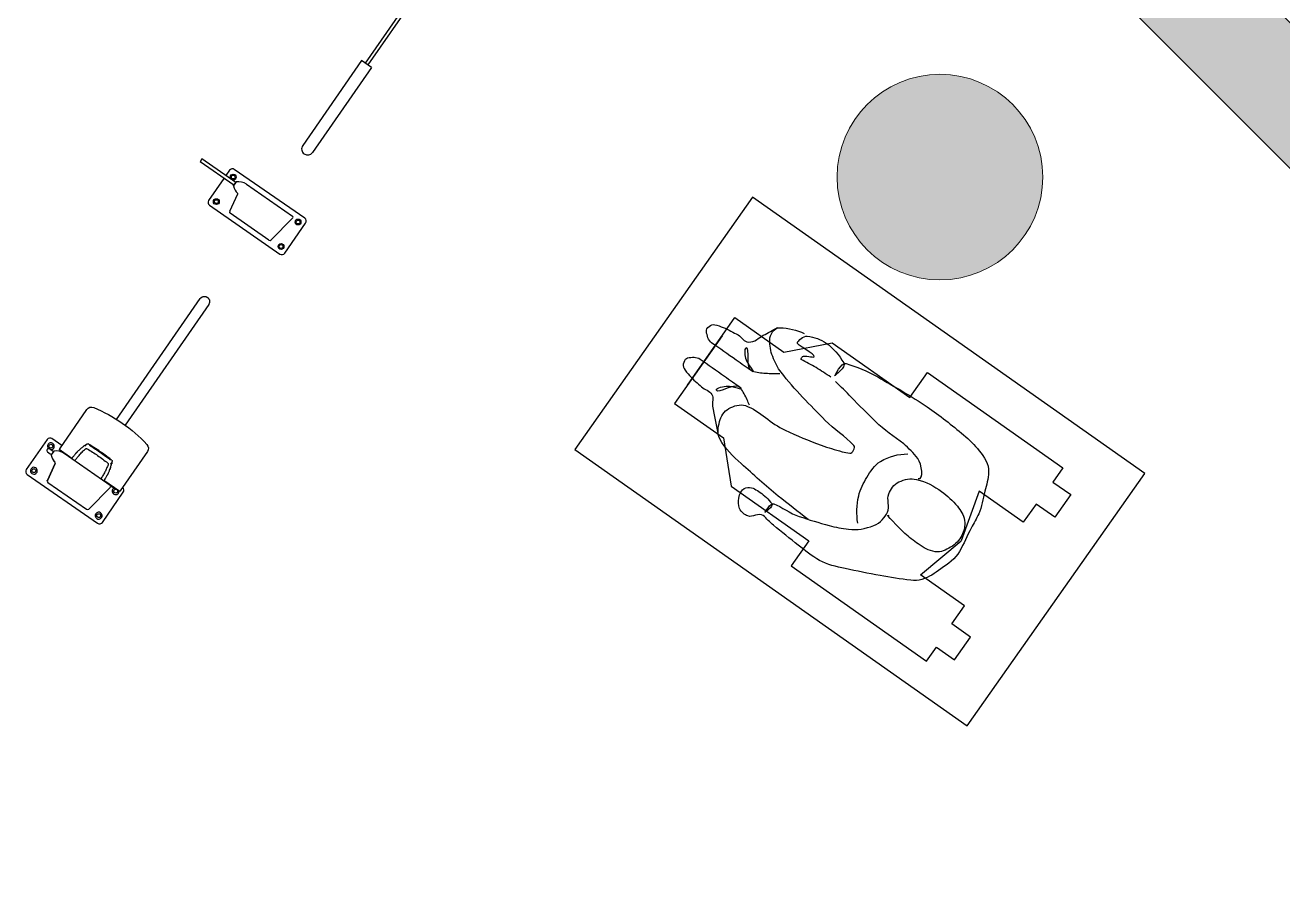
# Model space of a CAD drawing. Header units: millimetres. Extents: x 72919 to 485785, y -53256 to 338519.
# Drawn here: x 179903 to 183571, y 212173 to 214701 of the extents above; entities that cross this region are included whole.
import ezdxf

# ---------------------------------------------------------------- set-up
doc = ezdxf.new("R2010")
doc.units = ezdxf.units.MM
doc.layers.add('wall', color=5, linetype='Continuous', lineweight=40)

msp = doc.modelspace()

# ---------------------------------------------------------------- hatches: boundary and pattern name
at = {"ltscale": 500, "true_color": 0x000000}
h = msp.add_hatch(color=18, dxfattribs=at)
h.dxf.hatch_style = 1
edge = h.paths.add_edge_path()
edge.add_line((188675.0347, 209201.17144), (189720.17222, 208156.03392))
edge.add_line((189720.17222, 208156.03392), (189932.30426, 208368.16596))
edge.add_line((189932.30426, 208368.16596), (177667.38936, 220633.08085))
edge.add_line((177667.38936, 220633.08085), (176754.44728, 219525.9396))
edge.add_arc((176754.08587, 219225.93981), 300, 89.93097687, 389.10003889)
edge.add_line((177016.21744, 219371.84061), (177688.7605, 220187.44564))
edge.add_line((177688.7605, 220187.44564), (188300.08391, 209576.12223))
edge.add_arc((188388.29715, 209289.38468), 300, 107.10022733, 342.89977267)
h = msp.add_hatch(color=18, dxfattribs=at)
h.dxf.hatch_style = 1
edge = h.paths.add_edge_path()
edge.add_arc((182571.19151, 214257.66225), 300, 0, 360)

# ---------------------------------------------------------------- linework, layer by layer
at = {"color": 18, "ltscale": 500, "true_color": 0x000000}
for p, q in [((181068.71981, 214841.50563), (180894.50942, 214590.38198)), ((181076.93628, 214835.80567), (180902.7259, 214584.68202)), ((180884.23883, 214597.50693), (180712.30865, 214349.67018)), ((180912.99649, 214577.55707), (180884.23883, 214597.50693)), ((180912.99649, 214577.55707), (180741.06631, 214329.72032)), ((180418.51462, 214310.61627), (180412.81466, 214302.3998)), ((180511.41234, 214234.00027), (180412.81466, 214302.3998)), ((180517.1123, 214242.21674), (180418.51462, 214310.61627)), ((180498.92807, 214277.40816), (180488.35465, 214262.1666)), ((180718.25636, 214137.42565), (180512.84451, 214279.92468)), ((180482.65468, 214253.95013), (180437.93849, 214189.49189)), ((180510.40295, 214232.50979), (180510.72835, 214233.01429)), ((180510.72835, 214233.01429), (180517.7963, 214243.20272)), ((180517.1123, 214242.21674), (180511.41234, 214234.00027)), ((180548.32979, 214236.68658), (180682.41718, 214143.667)), ((180499.43661, 214158.18415), (180522.90802, 214209.09769)), ((180440.455, 214175.57546), (180645.86685, 214033.07643)), ((180613.89993, 214073.74962), (180501.12734, 214151.98261)), ((180682.97794, 214137.56435), (180620.30084, 214074.33779)), ((180659.78328, 214035.59294), (180720.77287, 214123.50921)), ((180169.11196, 213551.02929), (180413.32517, 213903.12913)), ((180434.1995, 213906.90579), (180434.20772, 213906.90009)), ((180434.20772, 213906.90009), (180434.21593, 213906.8944)), ((180437.99168, 213886.0199), (180193.9624, 213534.21662)), ((180003.57454, 213465.50308), (180082.75168, 213579.6534)), ((179966.98519, 213492.27385), (179906.00161, 213404.35334)), ((180009.92563, 213474.6595), (179980.90145, 213494.79131)), ((179967.87523, 213456.36267), (179976.09209, 213450.66328)), ((179981.79148, 213458.88014), (179973.57462, 213464.57953)), ((179976.09209, 213450.66328), (179979.2145, 213448.49751)), ((179985.85428, 213458.07013), (179978.55906, 213447.55256)), ((179984.91389, 213456.71436), (179981.79148, 213458.88014)), ((180003.57454, 213465.50308), (180001.77523, 213462.909)), ((180039.03232, 213437.06668), (180001.77523, 213462.909)), ((180012.6838, 213455.34258), (180012.11387, 213454.5209)), ((180016.3882, 213451.55613), (180016.38823, 213451.55611)), ((180150.48162, 213358.54603), (180016.38823, 213451.55611)), ((180021.72236, 213449.07324), (180021.15242, 213448.25157)), ((180077.45271, 213475.43437), (180077.06249, 213475.22758)), ((180077.2294, 213475.31601), (180078.24867, 213476.07004)), ((180077.64967, 213472.7242), (180077.58353, 213472.4496)), ((180086.46691, 213479.54716), (180086.45649, 213479.54038)), ((180090.55829, 213475.49983), (180090.49776, 213475.41256)), ((180090.6153, 213475.58202), (180090.55829, 213475.49983)), ((180098.20184, 213470.22523), (180092.21437, 213474.37827)), ((180100.16233, 213468.98711), (180092.27137, 213474.46045)), ((180092.52708, 213473.98132), (180094.4146, 213472.77431)), ((180259.41429, 213457.11638), (180180.23715, 213342.96606)), ((179967.49862, 213373.05402), (179990.3756, 213422.68709)), ((179967.50038, 213373.05033), (179990.32099, 213422.5611)), ((179990.32104, 213422.56107), (179967.50043, 213373.0503)), ((180025.83079, 213446.22354), (180025.26086, 213445.40187)), ((180148.96774, 213435.13462), (180141.07679, 213440.60796)), ((180148.91074, 213435.05244), (180142.92327, 213439.20547)), ((180146.63761, 213436.5513), (180148.4294, 213435.20626)), ((180150.48087, 213433.80696), (180150.54141, 213433.89424)), ((180150.59841, 213433.97642), (180150.54141, 213433.89424)), ((180154.0992, 213424.67306), (180154.19899, 213424.53762)), ((180154.35636, 213424.01411), (180154.19899, 213424.53762)), ((180155.0145, 213421.15837), (180155.06741, 213421.56445)), ((180155.388, 213422.56452), (180155.03234, 213421.29536)), ((180155.7656, 213431.48015), (180155.76323, 213431.46946)), ((179908.51909, 213390.43709), (180113.94073, 213247.95218)), ((179969.19156, 213366.84893), (179969.19161, 213366.8489)), ((179969.19161, 213366.8489), (180081.96957, 213288.62366)), ((180088.37042, 213289.21224), (180151.04286, 213352.44281)), ((180151.04707, 213352.44047), (180088.37574, 213289.21102)), ((180178.43784, 213340.37198), (180132.5955, 213372.16922)), ((180145.79703, 213363.01236), (180145.22709, 213362.19068)), ((180149.90546, 213360.16266), (180149.33553, 213359.34098)), ((180150.48162, 213358.54603), (180150.48198, 213358.54577)), ((180150.48589, 213358.54306), (180166.95933, 213347.11673)), ((180167.52926, 213347.9384), (180166.95933, 213347.11673)), ((180178.43784, 213340.37198), (180180.23715, 213342.96606)), ((180127.85699, 213250.46964), (180188.84056, 213338.39014))]:
    msp.add_line(p, q, dxfattribs=at)
for points in [[(415650.43379, 180914.99944, 0.4142135624), (336810.43379, 259754.99944), (221610.43379, 259754.99944, 0.4142135624), (142770.43379, 180914.99944), (142770.43379, 104414.99944, 0.4142135624), (221610.43379, 25574.99944), (336810.43379, 25574.99944, 0.4142135624), (415650.43379, 104414.99944)], [(414950.43379, 180914.99944, 0.4142135624), (336810.43379, 259054.99944), (221610.43379, 259054.99944, 0.4142135624), (143470.43379, 180914.99944), (143470.43379, 104414.99944, 0.4142135624), (221610.43379, 26274.99944), (336810.43379, 26274.99944, 0.4142135624), (414950.43379, 104414.99944)]]:
    msp.add_lwpolyline(points, format="xyb", close=True, dxfattribs=at)
at = {"extrusion": (0, 0, -1)}
msp.add_lwpolyline([(-182651.02969, 212656.97211), (-183168.98796, 213392.99002), (-182024.07434, 214198.70068), (-181506.11607, 213462.68276)], close=True, dxfattribs=at)
msp.add_lwpolyline([(-182651.02969, 212656.97211), (-183168.98796, 213392.99002), (-182024.07434, 214198.70068), (-181506.11607, 213462.68276)], close=True, dxfattribs=at)
for points in [[(-181834.77193, 213650.81944), (-181973.29697, 213847.66279), (-182116.2476, 213747.0638), (-182256.55947, 213773.90333), (-182483.08879, 213614.48732), (-182534.48175, 213687.51644), (-182929.39514, 213409.6031), (-182900.27438, 213368.22266), (-182952.69507, 213331.33253), (-182906.33326, 213265.27889), (-182851.45919, 213303.89555), (-182814.2813, 213251.06596), (-182685.80565, 213341.47844), (-182632.76661, 213196.60657)], [(-181834.77193, 213650.81944), (-181973.29697, 213847.66279), (-182116.2476, 213747.0638), (-182256.55947, 213773.90333), (-182483.08879, 213614.48732), (-182534.48175, 213687.51644), (-182929.39514, 213409.6031), (-182900.27438, 213368.22266), (-182952.69507, 213331.33253), (-182906.33326, 213265.27889), (-182851.45919, 213303.89555), (-182814.2813, 213251.06596), (-182685.80565, 213341.47844), (-182632.76661, 213196.60657)], [(-181935.83133, 213794.42431), (-181797.30629, 213597.58096), (-181940.25692, 213496.98197), (-181962.35922, 213355.84633), (-182188.88854, 213196.43032), (-182137.49558, 213123.40119), (-182532.40897, 212845.48785), (-182561.52973, 212886.8683), (-182613.95042, 212849.97816), (-182660.47578, 212915.9167), (-182605.60171, 212954.53336), (-182642.7796, 213007.36294), (-182514.30394, 213097.77542), (-182632.76661, 213196.60657)], [(-181935.83133, 213794.42431), (-181797.30629, 213597.58096), (-181940.25692, 213496.98197), (-181962.35922, 213355.84633), (-182188.88854, 213196.43032), (-182137.49558, 213123.40119), (-182532.40897, 212845.48785), (-182561.52973, 212886.8683), (-182613.95042, 212849.97816), (-182660.47578, 212915.9167), (-182605.60171, 212954.53336), (-182642.7796, 213007.36294), (-182514.30394, 213097.77542), (-182632.76661, 213196.60657)]]:
    msp.add_lwpolyline(points, dxfattribs=at)
at = {"color": 18, "ltscale": 500, "true_color": 0x000000, "flags": 128}
for points in [[(180149.33534, 213436.51236), (180149.33236, 213436.50855), (180149.32227, 213436.49561), (180149.30545, 213436.47405), (180149.28253, 213436.44468), (180149.25441, 213436.40862), (180149.22224, 213436.36739), (180149.18724, 213436.32253), (180149.15082, 213436.27584)], [(179967.08565, 213371.62229), (179967.20593, 213372.23002), (179967.50038, 213373.05033)]]:
    msp.add_lwpolyline(points, dxfattribs=at)
at = {"color": 18, "ltscale": 500, "true_color": 0x000000}
for centre, radius in [((180509.66106, 214257.79177), 8.5), ((180509.66106, 214257.79177), 5.5), ((180460.36542, 214186.10447), 8.5), ((180460.36542, 214186.10447), 5.5), ((180698.63996, 214126.69266), 8.5), ((180698.63996, 214126.69266), 5.5), ((180649.0503, 214055.20934), 8.5), ((180649.0503, 214055.20934), 5.5), ((179977.71951, 213472.65817), 5.5), ((179928.13476, 213401.17144), 5.5), ((180166.70741, 213341.57205), 5.5), ((180117.12266, 213270.08532), 5.5)]:
    msp.add_circle(centre, radius, dxfattribs=at)
for centre, radius, start, end in [((180726.68748, 214339.69525), 17.5, 145.25004498, 235.25004498), ((180726.68748, 214339.69525), 17.5, 235.25004498, 325.25004498), ((180507.14455, 214271.7082), 10, 55.25004498, 145.25004498), ((180511.322, 214232.11563), 1, 156.78700401, 191.89891842), ((180550.95177, 214240.46616), 41.5, 191.89891842, 227.13383238), ((180518.61795, 214242.63272), 1, 98.60117156, 145.25004498), ((180524.67495, 214202.58821), 41.5, 55.25004498, 98.60117156), ((180446.15496, 214183.79193), 10, 145.25004498, 235.25004498), ((180522.15787, 214209.44352), 0.82603, 335.25004498, 47.13383238), ((180503.97732, 214156.09085), 5, 155.25004498, 235.25004498), ((180680.1372, 214140.38041), 4, 315.25004498, 55.25004498), ((180712.55639, 214129.20917), 10, 325.25004498, 55.25004498), ((180616.74991, 214077.85786), 5, 235.25004498, 315.25004498), ((180651.56681, 214041.2929), 10, 235.25004498, 325.25004498), ((179975.20204, 213486.57443), 10, 55.25398249, 145.2539825), ((179970.72492, 213460.4711), 5, 145.2539825, 235.25398249), ((179970.72492, 213460.4711), 5, 55.25398249, 145.2539825), ((179977.71951, 213472.65817), 10, 145.2539825, 225.94925184), ((179977.71951, 213472.65817), 10, 55.25398249, 145.2539825), ((179977.71951, 213472.65817), 10, 261.09008292, 55.25398249), ((179986.67598, 213457.50021), 1, 98.60510907, 145.2539825), ((179992.73573, 213417.45612), 41.5, 55.25398249, 98.60510907), ((179776.02482, 212957.99255), 607, 58.77875784, 59.23787003), ((180066.30495, 213437.90434), 44.73976, 54.61174652, 57.17341076), ((180066.19504, 213437.74006), 45.03734, 54.62021103, 57.16494628), ((180090.50419, 213476.82549), 0.3, 325.2539825, 58.77875784), ((179979.38075, 213446.98262), 1, 145.2539825, 191.90285594), ((180019.01735, 213455.30069), 41.5, 191.85200954, 225.51488175), ((180019.00995, 213455.33587), 41.5, 191.90285594, 225.09611648), ((179979.38073, 213446.9826), 1, 145.2539825, 157.13321883), ((179987.59648, 213423.81691), 3, 335.25398781, 45.09608216), ((179987.59653, 213423.81687), 3, 335.2539825, 45.09611648), ((180123.82544, 213398.00687), 44.73976, 53.33455425, 55.89621847), ((180123.71008, 213397.84638), 45.03734, 53.34301873, 55.88775399), ((180151.802, 213434.30799), 0.3, 51.72920715, 145.2539825), ((179776.02482, 212957.99255), 607, 51.27011043, 51.72920715), ((179914.2185, 213398.65397), 10, 145.2539825, 235.25398249), ((179928.13476, 213401.17144), 10, 145.2539825, 235.25398249), ((179928.13476, 213401.17144), 10, 235.25398249, 145.2539825), ((179972.0413, 213370.95733), 5, 155.2539825, 235.25398249), ((180148.20162, 213355.25894), 4.00041, 315.25398252, 55.25398249), ((180166.70741, 213341.57205), 10, 117.22256585, 325.2539825), ((180166.70741, 213341.57205), 10, 325.2539825, 0.00111453), ((180180.62368, 213344.08952), 10, 325.2539825, 53.40472577), ((180084.81926, 213292.73209), 5, 235.25398249, 315.25398252), ((180117.12266, 213270.08532), 10, 325.2539825, 235.25398249), ((180117.12266, 213270.08532), 10, 235.25398249, 325.2539825), ((180119.64013, 213256.16906), 10, 235.25398249, 325.2539825)]:
    msp.add_arc(centre, radius, start, end, dxfattribs=at)
at = {"color": 18, "ltscale": 500, "true_color": 0x000000, "extrusion": (0, 0, -1)}
for centre, major_axis, ratio, start_param, end_param in [((180096.30951, 213570.2494), (13.55783, -9.404), 0.9997509952, 3.1415926536, 4.5008454807), ((179929.51916, 213170.12038), (369.75895, -256.47284), 0.9999908698, 4.5008947251, 4.9238832356), ((180245.85646, 213466.52038), (13.55783, -9.404), 0.9997509952, 4.9239324801, 6.2831853072)]:
    msp.add_ellipse(centre, major_axis=major_axis, ratio=ratio, start_param=start_param, end_param=end_param, dxfattribs=at)
at = {"color": 18, "ltscale": 500, "true_color": 0x000000}
for points, knots in [([(180413.32517, 213903.12913), (180413.85405, 213903.81618), (180414.85187, 213905.11241), (180416.61427, 213906.61312), (180418.3036, 213907.70279), (180419.97354, 213908.50184), (180421.59071, 213909.05391), (180423.2356, 213909.41391), (180425.16058, 213909.62245), (180427.00079, 213909.56347), (180428.71105, 213909.28329), (180430.22422, 213908.88789), (180431.58481, 213908.30664), (180432.92241, 213907.58798), (180433.76977, 213907.08797), (180434.49762, 213906.62304), (180435.30658, 213906.02254), (180436.31099, 213905.12941), (180437.44388, 213903.88255), (180438.49957, 213902.38693), (180439.24771, 213900.99094), (180439.76029, 213899.74769), (180440.14334, 213898.56472), (180440.46526, 213897.18025), (180440.67918, 213895.46609), (180440.67751, 213893.41619), (180440.32162, 213891.07415), (180439.50656, 213888.49636), (180438.51518, 213886.87569), (180437.99168, 213886.0199)], [0, 0, 0, 0, 0.0545733343, 0.1029608602, 0.1451556907, 0.1811567998, 0.2195046091, 0.2527159203, 0.287226799, 0.3413995265, 0.3686089749, 0.395612971, 0.4491005304, 0.4726022947, 0.4911886744, 0.510915754, 0.5299965665, 0.5569905347, 0.5957692162, 0.6364865593, 0.6733869397, 0.6982512558, 0.7220786294, 0.7516123727, 0.7878668658, 0.8308373727, 0.8805213434, 0.9369100977, 1, 1, 1, 1]), ([(180077.06249, 213475.22758), (180074.58438, 213473.39049), (180069.67247, 213469.74916), (180062.56003, 213463.64657), (180055.76194, 213457.16005), (180049.3294, 213450.24391), (180043.51097, 213443.30599), (180040.04093, 213438.48671), (180038.43867, 213436.26145)], [0, 0, 0, 0, 0.1766354332, 0.3501111177, 0.5209256641, 0.6895995903, 0.8566751446, 1, 1, 1, 1]), ([(180047.45551, 213430.00717), (180049.35542, 213432.70298), (180053.26857, 213438.25539), (180058.95564, 213445.11647), (180064.13488, 213450.91291), (180068.64049, 213455.60002), (180073.24129, 213460.11495), (180076.36336, 213462.95899), (180077.92621, 213464.38266)], [0, 0, 0, 0, 0.2081465583, 0.4287099082, 0.5706160928, 0.7129071297, 0.8562867895, 1, 1, 1, 1]), ([(180049.62666, 213450.44228), (180050.49897, 213451.41877), (180052.36927, 213453.51244), (180054.38694, 213455.65655), (180055.549, 213456.80531), (180055.645, 213456.90022)], [0, 0, 0, 0, 0.4450153293, 0.9541502338, 1, 1, 1, 1]), ([(180077.43816, 213475.46267), (180077.82132, 213475.74393), (180078.62626, 213476.33477), (180079.28175, 213476.78977), (180079.62521, 213477.02818)], [0, 0, 0, 0, 0.4760176759, 1, 1, 1, 1]), ([(180077.64967, 213472.7242), (180077.80015, 213473.04815), (180078.2018, 213473.91284), (180078.98785, 213474.91377), (180079.50103, 213475.31476), (180079.74825, 213475.50793)], [0, 0, 0, 0, 0.2369220834, 0.632384694, 1, 1, 1, 1]), ([(180077.92621, 213464.38266), (180078.41107, 213464.72853), (180079.38198, 213465.42113), (180081.19525, 213465.72846), (180082.71316, 213465.48131), (180083.49927, 213465.07422), (180083.75341, 213464.94261)], [0, 0, 0, 0, 0.2959813549, 0.5926958196, 0.8683212417, 1, 1, 1, 1]), ([(180079.14546, 213476.69024), (180079.3337, 213476.82275), (180080.41121, 213477.58128), (180081.73029, 213478.45277), (180082.92735, 213479.24628), (180083.41693, 213479.5624), (180083.32386, 213479.50182), (180083.31937, 213479.4989)], [0, 0, 0, 0, 0.0653142701, 0.3738605453, 0.6799754052, 0.9845536751, 1, 1, 1, 1]), ([(180079.74825, 213475.50793), (180079.79676, 213475.53478), (180080.02952, 213475.66359), (180080.29958, 213475.65469), (180080.51335, 213475.64765)], [0, 0, 0, 0, 0.208423272, 1, 1, 1, 1]), ([(180080.67509, 213475.60162), (180080.64845, 213475.60961), (180080.59512, 213475.62562), (180080.54062, 213475.6403), (180080.51335, 213475.64765)], [0, 0, 0, 0, 0.499636817, 1, 1, 1, 1]), ([(180083.33458, 213479.50881), (180083.50646, 213479.60967), (180083.85063, 213479.81162), (180084.23331, 213479.89521), (180084.42488, 213479.93705)], [0, 0, 0, 0, 0.4994368979, 1, 1, 1, 1]), ([(180083.75341, 213464.94261), (180088.91282, 213461.85583), (180099.241, 213455.67665), (180109.20213, 213448.91024), (180114.18721, 213445.52396)], [0, 0, 0, 0, 0.4995461353, 1, 1, 1, 1]), ([(180084.10518, 213479.8669), (180084.32126, 213479.9176), (180084.75495, 213480.01937), (180085.4246, 213479.98226), (180086.00809, 213479.84165), (180086.32854, 213479.66132), (180086.45944, 213479.58766)], [0, 0, 0, 0, 0.2711931317, 0.5442961611, 0.8138506954, 1, 1, 1, 1]), ([(180089.97193, 213475.74645), (180089.97149, 213475.74757), (180089.96611, 213475.76126), (180089.95014, 213475.78143), (180089.99362, 213475.72861), (180090.08293, 213475.64415), (180090.18324, 213475.56589), (180090.19285, 213475.55839)], [0, 0, 0, 0, 0.0080835235, 0.0986643089, 0.4612190727, 0.9483856754, 1, 1, 1, 1]), ([(180090.19495, 213475.56144), (180090.32081, 213475.46039), (180090.618, 213475.22177), (180091.47007, 213474.6424), (180092.17811, 213474.19958), (180092.52708, 213473.98132)], [0, 0, 0, 0, 0.2714078928, 0.6408982113, 1, 1, 1, 1]), ([(180090.64699, 213476.505), (180097.62729, 213472.15206), (180111.59078, 213463.44439), (180131.88148, 213449.37031), (180144.92925, 213439.34239), (180151.4518, 213434.32947)], [0, 0, 0, 0, 0.333287064, 0.6667121067, 1, 1, 1, 1]), ([(180093.43302, 213475.28743), (180093.22189, 213475.41723), (180092.80727, 213475.67215), (180092.22769, 213476.03145), (180091.72729, 213476.34401), (180091.18038, 213476.68854), (180090.94717, 213476.84018), (180090.79525, 213476.93895)], [0, 0, 0, 0, 0.1835752646, 0.3605014288, 0.5307626736, 0.6943350862, 1, 1, 1, 1]), ([(180149.33534, 213436.51236), (180143.32019, 213441.09741), (180131.28988, 213450.2675), (180112.63841, 213463.20457), (180099.83482, 213471.25981), (180093.43302, 213475.28743)], [0, 0, 0, 0, 0.3333333595, 0.6666666405, 1, 1, 1, 1]), ([(180098.09837, 213470.41872), (180102.63028, 213467.55905), (180113.55835, 213460.66333), (180128.58741, 213450.23885), (180138.87461, 213442.41919), (180143.14075, 213439.17635)], [0, 0, 0, 0, 0.2931381385, 0.7068618615, 1, 1, 1, 1]), ([(180038.42591, 213436.2703), (180039.248, 213437.43449), (180040.74285, 213439.55142), (180042.33442, 213441.59677), (180043.05072, 213442.51729)], [0, 0, 0, 0, 0.5499452146, 1, 1, 1, 1]), ([(180114.18721, 213445.52396), (180119.09644, 213442.04758), (180128.92388, 213435.08845), (180138.32995, 213427.57979), (180143.03728, 213423.82204)], [0, 0, 0, 0, 0.4995437034, 1, 1, 1, 1]), ([(180144.55402, 213418.16722), (180143.17635, 213414.78423), (180140.41053, 213407.99255), (180135.38122, 213397.66461), (180130.55961, 213389.05779), (180126.3346, 213382.35851), (180124.10476, 213379.12853), (180123.03716, 213377.5821)], [0, 0, 0, 0, 0.2473806703, 0.4966408194, 0.7524296241, 0.881469608, 1, 1, 1, 1]), ([(180132.04928, 213371.3311), (180133.57218, 213373.61141), (180136.87034, 213378.5499), (180141.33015, 213386.43019), (180145.55441, 213394.87804), (180149.24821, 213403.51776), (180152.47228, 213412.31741), (180154.16201, 213418.19371), (180155.0145, 213421.15838)], [0, 0, 0, 0, 0.1433248554, 0.3104004097, 0.4790743359, 0.6498888823, 0.8233645668, 1, 1, 1, 1]), ([(180143.03728, 213423.82204), (180143.41581, 213423.45056), (180144.1721, 213422.70837), (180144.78394, 213421.23944), (180144.97662, 213419.67025), (180144.69609, 213418.6725), (180144.55402, 213418.16722)], [0, 0, 0, 0, 0.2423269969, 0.4841633772, 0.7387706697, 1, 1, 1, 1]), ([(180148.4294, 213435.20626), (180148.75596, 213434.95597), (180149.41853, 213434.44816), (180150.25123, 213433.85878), (180150.57341, 213433.66702), (180150.70631, 213433.58792)], [0, 0, 0, 0, 0.3634571116, 0.7374331741, 1, 1, 1, 1]), ([(180151.80631, 213434.62036), (180151.66058, 213434.72804), (180151.43687, 213434.89333), (180150.92255, 213435.2849), (180150.45448, 213435.64408), (180149.9149, 213436.06105), (180149.53089, 213436.36009), (180149.33534, 213436.51236)], [0, 0, 0, 0, 0.3056819801, 0.4692501763, 0.639507819, 0.816428553, 1, 1, 1, 1]), ([(180150.70418, 213433.58504), (180150.77063, 213433.54627), (180150.92457, 213433.45644), (180151.00804, 213433.42357), (180151.00224, 213433.43046), (180150.9831, 213433.43073), (180150.97919, 213433.43078)], [0, 0, 0, 0, 0.3642525262, 0.8438134294, 0.9680948436, 1, 1, 1, 1]), ([(180150.86804, 213433.48786), (180151.08954, 213433.80719), (180151.50613, 213434.4078), (180151.5023, 213434.40228), (180151.50051, 213434.3997)], [0, 0, 0, 0, 0.5316847629, 1, 1, 1, 1]), ([(180151.17865, 213433.37694), (180151.16189, 213433.3887), (180151.12837, 213433.41224), (180151.0704, 213433.43247), (180151.02768, 213433.44206), (180151.00506, 213433.44088), (180151.00276, 213433.44076)], [0, 0, 0, 0, 0.3212305304, 0.6425035536, 0.9636665198, 1, 1, 1, 1]), ([(180152.23003, 213420.67316), (180152.23008, 213420.6732), (180152.23043, 213420.67347), (180152.23175, 213420.67436), (180152.23616, 213420.67751), (180152.27338, 213420.70345), (180152.34969, 213420.75625), (180152.42344, 213420.80467), (180152.46405, 213420.83133)], [0, 0, 0, 0, 0.0007065015, 0.0049706677, 0.0163410816, 0.0582896452, 0.4815707852, 1, 1, 1, 1]), ([(180152.46405, 213420.83133), (180152.65313, 213421.0117), (180153.13572, 213421.47207), (180153.70937, 213422.33642), (180154.24017, 213423.24398), (180154.31765, 213423.75744), (180154.35637, 213424.01411)], [0, 0, 0, 0, 0.1544972809, 0.3943113424, 0.6972337192, 1, 1, 1, 1]), ([(180155.47026, 213422.88097), (180155.41103, 213422.65531), (180155.30207, 213422.2402), (180155.16247, 213421.77368), (180155.09875, 213421.56078)], [0, 0, 0, 0, 0.5436348826, 1, 1, 1, 1]), ([(180155.37646, 213422.55113), (180155.53335, 213423.14924), (180155.97162, 213424.82), (180156.40593, 213426.67851), (180156.7226, 213428.05625), (180156.8485, 213428.62947), (180156.82349, 213428.51689), (180156.82185, 213428.50952)], [0, 0, 0, 0, 0.1546334554, 0.4319477906, 0.7070752534, 0.9808199547, 1, 1, 1, 1]), ([(180155.80928, 213431.48953), (180155.89501, 213431.41885), (180156.11518, 213431.23733), (180156.39259, 213430.87905), (180156.63636, 213430.45082), (180156.85583, 213429.84911), (180156.93332, 213429.11069), (180156.86195, 213428.72466), (180156.82357, 213428.51704)], [0, 0, 0, 0, 0.0731753555, 0.1879189077, 0.3054166514, 0.4273675827, 0.6920074501, 1, 1, 1, 1]), ([(180136.14366, 213377.61355), (180135.69088, 213376.87136), (180134.38862, 213374.73671), (180132.97933, 213372.67107), (180132.06004, 213371.32364)], [0, 0, 0, 0, 0.3476886771, 1, 1, 1, 1]), ([(180145.01575, 213394.00333), (180144.78353, 213393.49313), (180143.86057, 213391.4653), (180142.67637, 213389.11222), (180141.68506, 213387.29301), (180141.49106, 213386.93698)], [0, 0, 0, 0, 0.2128421285, 0.8459506434, 1, 1, 1, 1]), ([(180152.15045, 213411.74566), (180152.06041, 213411.46328), (180151.30522, 213409.0948), (180150.36809, 213406.50609), (180149.43265, 213404.23965), (180149.3315, 213403.9946)], [0, 0, 0, 0, 0.1077231505, 0.9035238726, 1, 1, 1, 1])]:
    msp.add_open_spline(points, degree=3, knots=knots, dxfattribs=at)
for points, knots in [([(182104.52147, 213683.6598), (182090.36674, 213683.05179), (182076.80768, 213683.93479), (182062.57105, 213684.69043), (182049.34068, 213685.39266), (182036.24086, 213687.83302), (182024.01613, 213690.54606), (182001.62781, 213695.5147), (182019.14299, 213762.99062), (182005.55926, 213759.53898), (181998.95264, 213757.86023), (182002.42613, 213734.57847), (182005.57071, 213724.80341), (182009.09297, 213713.8543), (182034.62228, 213683.08217), (182024.01613, 213690.54606), (182008.20542, 213701.67257), (181992.39471, 213712.79908), (181976.584, 213723.92558), (181952.78615, 213740.6729), (181928.9883, 213757.42021), (181905.19046, 213774.16753), (181895.24977, 213781.16311), (181891.81384, 213795.62859), (181889.82239, 213807.23749), (181888.09033, 213817.3343), (181903.93968, 213829.84351), (181914.49024, 213827.17332), (181931.37783, 213822.89932), (181946.5563, 213816.0747), (181961.62279, 213808.31138), (181968.5911, 213804.72081), (181975.49072, 213801.03081), (181982.34639, 213797.27362), (181993.29712, 213791.27218), (181998.8724, 213776.13612), (182013.35903, 213776.18271), (182031.45454, 213776.2409), (182042.03978, 213788.57476), (182055.7551, 213796.11517), (182069.68755, 213803.77495), (182083.70017, 213811.09627), (182097.29102, 213819.34311)], [0, 0, 0, 0, 0.0649891054, 0.0649891054, 0.0649891054, 0.1253846607, 0.1253846607, 0.1253846607, 0.2359928414, 0.2359928414, 0.2359928414, 0.289788555, 0.289788555, 0.289788555, 0.3500455487, 0.3500455487, 0.3500455487, 0.4398713716, 0.4398713716, 0.4398713716, 0.5750747222, 0.5750747222, 0.5750747222, 0.6315510404, 0.6315510404, 0.6315510404, 0.6806711412, 0.6806711412, 0.6806711412, 0.7592944805, 0.7592944805, 0.7592944805, 0.7956581086, 0.7956581086, 0.7956581086, 0.8537425825, 0.8537425825, 0.8537425825, 0.9262969835, 0.9262969835, 0.9262969835, 1, 1, 1, 1]), ([(182104.52147, 213683.6598), (182090.36674, 213683.05179), (182076.80768, 213683.93479), (182062.57105, 213684.69043), (182049.34068, 213685.39266), (182036.24086, 213687.83302), (182024.01613, 213690.54606), (182001.62781, 213695.5147), (182019.14299, 213762.99062), (182005.55926, 213759.53898), (181998.95264, 213757.86023), (182002.42613, 213734.57847), (182005.57071, 213724.80341), (182009.09297, 213713.8543), (182034.62228, 213683.08217), (182024.01613, 213690.54606), (182008.20542, 213701.67257), (181992.39471, 213712.79908), (181976.584, 213723.92558), (181952.78615, 213740.6729), (181928.9883, 213757.42021), (181905.19046, 213774.16753), (181895.24977, 213781.16311), (181891.81384, 213795.62859), (181889.82239, 213807.23749), (181888.09033, 213817.3343), (181903.93968, 213829.84351), (181914.49024, 213827.17332), (181931.37783, 213822.89932), (181946.5563, 213816.0747), (181961.62279, 213808.31138), (181968.5911, 213804.72081), (181975.49072, 213801.03081), (181982.34639, 213797.27362), (181993.29712, 213791.27218), (181998.8724, 213776.13612), (182013.35903, 213776.18271), (182031.45454, 213776.2409), (182042.03978, 213788.57476), (182055.7551, 213796.11517), (182069.68755, 213803.77495), (182083.70017, 213811.09627), (182097.29102, 213819.34311)], [0, 0, 0, 0, 0.0649891054, 0.0649891054, 0.0649891054, 0.1253846607, 0.1253846607, 0.1253846607, 0.2359928414, 0.2359928414, 0.2359928414, 0.289788555, 0.289788555, 0.289788555, 0.3500455487, 0.3500455487, 0.3500455487, 0.4398713716, 0.4398713716, 0.4398713716, 0.5750747222, 0.5750747222, 0.5750747222, 0.6315510404, 0.6315510404, 0.6315510404, 0.6806711412, 0.6806711412, 0.6806711412, 0.7592944805, 0.7592944805, 0.7592944805, 0.7956581086, 0.7956581086, 0.7956581086, 0.8537425825, 0.8537425825, 0.8537425825, 0.9262969835, 0.9262969835, 0.9262969835, 1, 1, 1, 1]), ([(182186.39089, 213259.08342), (182157.0793, 213281.4209), (182128.29325, 213304.42211), (182099.44423, 213327.36284), (182061.99549, 213357.14207), (182027.14363, 213389.94881), (181991.49257, 213421.91847), (181967.6507, 213443.29839), (181944.81391, 213464.30206), (181928.76518, 213494.553), (181920.42178, 213510.27983), (181924.54443, 213528.11378), (181928.41479, 213544.44526), (181932.0219, 213559.66596), (181940.88002, 213574.81436), (181955.17596, 213582.47274), (181970.32823, 213590.58987), (181987.72798, 213596.50699), (182003.7205, 213590.98609), (182047.76714, 213575.7804), (182077.8873, 213537.84029), (182119.1934, 213519.62875), (182154.06411, 213504.25452), (182188.75639, 213488.29687), (182224.91978, 213475.42883), (182245.04932, 213468.26612), (182265.36557, 213462.55056), (182285.83994, 213456.52422), (182293.15066, 213454.37241), (182300.79725, 213453.15459), (182308.23564, 213452.38023), (182316.56838, 213451.51277), (182325.91049, 213468.67454), (182320.09729, 213474.96964), (182294.80282, 213502.36095), (182262.48464, 213521.71711), (182236.54614, 213548.07405), (182214.44042, 213570.53638), (182192.1856, 213592.85926), (182170.50503, 213615.82603), (182148.54114, 213639.09292), (182127.87443, 213663.25093), (182107.80187, 213688.32123), (182096.92865, 213701.9017), (182090.14555, 213717.48031), (182083.26552, 213734.07948), (182076.71608, 213749.88109), (182074.89338, 213766.70553), (182074.72795, 213782.76336), (182074.57393, 213797.71388), (182087.5261, 213818.49038), (182103.84254, 213818.40099), (182129.96171, 213818.25789), (182152.82325, 213811.09054), (182175.58202, 213801.66487)], [0, 0, 0, 0, 0.0800734152, 0.0800734152, 0.0800734152, 0.1840162605, 0.1840162605, 0.1840162605, 0.2535286744, 0.2535286744, 0.2535286744, 0.2896667165, 0.2896667165, 0.2896667165, 0.3233468435, 0.3233468435, 0.3233468435, 0.3590444414, 0.3590444414, 0.3590444414, 0.4573628069, 0.4573628069, 0.4573628069, 0.5403634091, 0.5403634091, 0.5403634091, 0.58656383, 0.58656383, 0.58656383, 0.6030604754, 0.6030604754, 0.6030604754, 0.6215405869, 0.6215405869, 0.6215405869, 0.7019515218, 0.7019515218, 0.7019515218, 0.7704806146, 0.7704806146, 0.7704806146, 0.8399052003, 0.8399052003, 0.8399052003, 0.877512195, 0.877512195, 0.877512195, 0.9133122249, 0.9133122249, 0.9133122249, 0.9466435811, 0.9466435811, 0.9466435811, 1, 1, 1, 1]), ([(182186.39089, 213259.08342), (182157.0793, 213281.4209), (182128.29325, 213304.42211), (182099.44423, 213327.36284), (182061.99549, 213357.14207), (182027.14363, 213389.94881), (181991.49257, 213421.91847), (181967.6507, 213443.29839), (181944.81391, 213464.30206), (181928.76518, 213494.553), (181920.42178, 213510.27983), (181924.54443, 213528.11378), (181928.41479, 213544.44526), (181932.0219, 213559.66596), (181940.88002, 213574.81436), (181955.17596, 213582.47274), (181970.32823, 213590.58987), (181987.72798, 213596.50699), (182003.7205, 213590.98609), (182047.76714, 213575.7804), (182077.8873, 213537.84029), (182119.1934, 213519.62875), (182154.06411, 213504.25452), (182188.75639, 213488.29687), (182224.91978, 213475.42883), (182245.04932, 213468.26612), (182265.36557, 213462.55056), (182285.83994, 213456.52422), (182293.15066, 213454.37241), (182300.79725, 213453.15459), (182308.23564, 213452.38023), (182316.56838, 213451.51277), (182325.91049, 213468.67454), (182320.09729, 213474.96964), (182294.80282, 213502.36095), (182262.48464, 213521.71711), (182236.54614, 213548.07405), (182214.44042, 213570.53638), (182192.1856, 213592.85926), (182170.50503, 213615.82603), (182148.54114, 213639.09292), (182127.87443, 213663.25093), (182107.80187, 213688.32123), (182096.92865, 213701.9017), (182090.14555, 213717.48031), (182083.26552, 213734.07948), (182076.71608, 213749.88109), (182074.89338, 213766.70553), (182074.72795, 213782.76336), (182074.57393, 213797.71388), (182087.5261, 213818.49038), (182103.84254, 213818.40099), (182129.96171, 213818.25789), (182152.82325, 213811.09054), (182175.58202, 213801.66487)], [0, 0, 0, 0, 0.0800734152, 0.0800734152, 0.0800734152, 0.1840162605, 0.1840162605, 0.1840162605, 0.2535286744, 0.2535286744, 0.2535286744, 0.2896667165, 0.2896667165, 0.2896667165, 0.3233468435, 0.3233468435, 0.3233468435, 0.3590444414, 0.3590444414, 0.3590444414, 0.4573628069, 0.4573628069, 0.4573628069, 0.5403634091, 0.5403634091, 0.5403634091, 0.58656383, 0.58656383, 0.58656383, 0.6030604754, 0.6030604754, 0.6030604754, 0.6215405869, 0.6215405869, 0.6215405869, 0.7019515218, 0.7019515218, 0.7019515218, 0.7704806146, 0.7704806146, 0.7704806146, 0.8399052003, 0.8399052003, 0.8399052003, 0.877512195, 0.877512195, 0.877512195, 0.9133122249, 0.9133122249, 0.9133122249, 0.9466435811, 0.9466435811, 0.9466435811, 1, 1, 1, 1]), ([(182252.99253, 213674.30972), (182238.69477, 213683.72218), (182224.14958, 213692.74978), (182209.71595, 213701.95241), (182195.87177, 213710.77923), (182179.81948, 213716.32896), (182166.76643, 213726.06338), (182164.42681, 213727.80818), (182169.04033, 213732.61992), (182170.54667, 213734.04146), (182176.26835, 213739.44104), (182200.86564, 213730.2644), (182204.07672, 213733.55619), (182210.2653, 213739.90032), (182148.72055, 213768.92402), (182155.23329, 213775.8771), (182158.66439, 213779.54018), (182171.98103, 213795.37277), (182184.20518, 213793.76227), (182205.16762, 213791.00053), (182223.18766, 213783.92879), (182239.01903, 213773.65227), (182260.02736, 213760.01526), (182277.05265, 213737.48276), (182290.74872, 213715.97169), (182298.96859, 213703.06157), (182263.22116, 213678.66607), (182263.98755, 213677.94421), (182264.79831, 213677.18056), (182283.10952, 213718.97178), (182297.14273, 213714.28447), (182325.83974, 213704.69921), (182360.61505, 213691.62193), (182389.64193, 213674.7463), (182438.40875, 213646.39427), (182487.85016, 213619.07399), (182534.25569, 213587.28367), (182571.00157, 213562.11074), (182605.81306, 213534.07531), (182640.25698, 213505.59489), (182656.9769, 213491.7698), (182671.74696, 213476.16293), (182685.78065, 213459.25165), (182700.42222, 213441.60784), (182714.30895, 213420.91085), (182713.20929, 213397.27352), (182712.28182, 213377.33724), (182706.84312, 213359.75243), (182702.22235, 213341.17524), (182696.72719, 213319.08267), (182693.85912, 213296.24746), (182684.42017, 213275.5663), (182677.89828, 213261.27654), (182669.61112, 213247.94386), (182662.42644, 213234.06153), (182650.74502, 213211.49054), (182640.44928, 213187.96657), (182628.38015, 213165.69963), (182616.54016, 213143.85542), (182594.20263, 213129.90647), (182573.51951, 213114.67562), (182556.11059, 213101.85585), (182539.51485, 213090.40305), (182518.31699, 213084.19067), (182507.54837, 213081.03475), (182497.04146, 213080.40901), (182486.37706, 213081.72272), (182456.09566, 213085.45296), (182426.30651, 213089.80627), (182396.44285, 213095.36666), (182362.42477, 213101.70058), (182328.82097, 213108.51151), (182294.89289, 213115.96219), (182269.09713, 213121.62699), (182242.76199, 213126.85613), (182219.77934, 213139.71939), (182197.6073, 213152.12895), (182177.89367, 213168.31231), (182157.97219, 213183.94876), (182133.54635, 213203.1207), (182109.43368, 213222.71094), (182085.31272, 213242.2961), (182074.67131, 213250.93646), (182065.82119, 213261.92745), (182055.36641, 213270.46253), (182043.95828, 213279.7759), (182022.86747, 213264.09479), (182010.52636, 213269.12461), (182001.64024, 213272.7463), (181991.23334, 213280.09165), (181986.88914, 213291.1392), (181982.90236, 213301.27783), (181982.7721, 213311.09593), (181984.05465, 213320.64692), (181985.85153, 213334.02809), (181994.17072, 213352.33329), (182010.57945, 213352.60447), (182025.90442, 213352.85774), (182035.79868, 213344.79645), (182046.49904, 213337.96505), (182059.47968, 213329.67787), (182071.05109, 213317.41292), (182080.38286, 213305.31575), (182087.01343, 213296.72026), (182059.18874, 213279.45553), (182059.93417, 213278.86465), (182060.77156, 213278.20088), (182076.48785, 213309.12231), (182086.89502, 213305.01273), (182109.68238, 213296.01447), (182134.1714, 213276.02604), (182160.19702, 213267.7345), (182189.2495, 213258.47862), (182218.36174, 213249.15921), (182248.11676, 213241.32372), (182266.70431, 213236.429), (182285.06915, 213232.74958), (182304.3786, 213230.22168), (182329.55204, 213226.92609), (182353.14489, 213231.86558), (182378.3176, 213241.28488), (182397.25143, 213248.36967), (182411.12278, 213265.30374), (182418.48477, 213280.63877), (182425.40285, 213295.04914), (182415.58031, 213318.44345), (182421.72974, 213333.38117), (182427.06938, 213346.35179), (182436.45024, 213361.54204), (182451.38347, 213368.39483), (182468.37638, 213376.19278), (182484.88154, 213379.59203), (182503.08715, 213375.66323), (182531.31912, 213369.57071), (182554.45561, 213356.22124), (182575.96817, 213340.39317), (182592.73429, 213328.05734), (182608.37071, 213314.00622), (182622.07345, 213297.30903), (182632.09942, 213285.0921), (182639.92072, 213273.56608), (182642.81163, 213256.05787), (182645.62136, 213239.04127), (182641.46863, 213224.82902), (182634.84474, 213211.89648), (182627.89681, 213198.33127), (182616.49983, 213186.42876), (182602.11366, 213178.07021), (182587.88937, 213169.80571), (182574.30908, 213162.76711), (182557.44906, 213164.99222), (182537.61844, 213167.60938), (182522.46924, 213177.14926), (182507.63903, 213187.69488), (182494.23245, 213197.22816), (182480.71181, 213206.66165), (182468.90891, 213218.49663), (182452.17735, 213235.27368), (182406.27896, 213278.22266), (182422.26163, 213270.88863)], [0, 0, 0, 0, 0.0158829768, 0.0158829768, 0.0158829768, 0.0311173252, 0.0311173252, 0.0311173252, 0.0338479289, 0.0338479289, 0.0338479289, 0.0442198264, 0.0442198264, 0.0442198264, 0.0642091089, 0.0642091089, 0.0642091089, 0.0747400464, 0.0747400464, 0.0747400464, 0.0927988957, 0.0927988957, 0.0927988957, 0.1167631003, 0.1167631003, 0.1167631003, 0.1311455027, 0.1311455027, 0.1311455027, 0.1463606233, 0.1463606233, 0.1463606233, 0.1774745785, 0.1774745785, 0.1774745785, 0.2297477985, 0.2297477985, 0.2297477985, 0.2711399646, 0.2711399646, 0.2711399646, 0.2912327365, 0.2912327365, 0.2912327365, 0.3121958612, 0.3121958612, 0.3121958612, 0.3298766471, 0.3298766471, 0.3298766471, 0.3509031774, 0.3509031774, 0.3509031774, 0.365431573, 0.365431573, 0.365431573, 0.3890529852, 0.3890529852, 0.3890529852, 0.4122259403, 0.4122259403, 0.4122259403, 0.4317305457, 0.4317305457, 0.4317305457, 0.4416389809, 0.4416389809, 0.4416389809, 0.4697738332, 0.4697738332, 0.4697738332, 0.5018225956, 0.5018225956, 0.5018225956, 0.5261894863, 0.5261894863, 0.5261894863, 0.5496969411, 0.5496969411, 0.5496969411, 0.5785195733, 0.5785195733, 0.5785195733, 0.5912352226, 0.5912352226, 0.5912352226, 0.6051103761, 0.6051103761, 0.6051103761, 0.6151010682, 0.6151010682, 0.6151010682, 0.6242697876, 0.6242697876, 0.6242697876, 0.6371153804, 0.6371153804, 0.6371153804, 0.6491125531, 0.6491125531, 0.6491125531, 0.6636663436, 0.6636663436, 0.6636663436, 0.6740073422, 0.6740073422, 0.6740073422, 0.6856240205, 0.6856240205, 0.6856240205, 0.711059701, 0.711059701, 0.711059701, 0.7394536335, 0.7394536335, 0.7394536335, 0.7571909254, 0.7571909254, 0.7571909254, 0.7803147631, 0.7803147631, 0.7803147631, 0.7977075167, 0.7977075167, 0.7977075167, 0.8140515314, 0.8140515314, 0.8140515314, 0.828243266, 0.828243266, 0.828243266, 0.8443924051, 0.8443924051, 0.8443924051, 0.8694353484, 0.8694353484, 0.8694353484, 0.8889529226, 0.8889529226, 0.8889529226, 0.9032334611, 0.9032334611, 0.9032334611, 0.9171130265, 0.9171130265, 0.9171130265, 0.9316715818, 0.9316715818, 0.9316715818, 0.9460663177, 0.9460663177, 0.9460663177, 0.962997294, 0.962997294, 0.962997294, 0.9783029688, 0.9783029688, 0.9783029688, 1, 1, 1, 1]), ([(182252.99253, 213674.30972), (182238.69477, 213683.72218), (182224.14958, 213692.74978), (182209.71595, 213701.95241), (182195.87177, 213710.77923), (182179.81948, 213716.32896), (182166.76643, 213726.06338), (182164.42681, 213727.80818), (182169.04033, 213732.61992), (182170.54667, 213734.04146), (182176.26835, 213739.44104), (182200.86564, 213730.2644), (182204.07672, 213733.55619), (182210.2653, 213739.90032), (182148.72055, 213768.92402), (182155.23329, 213775.8771), (182158.66439, 213779.54018), (182171.98103, 213795.37277), (182184.20518, 213793.76227), (182205.16762, 213791.00053), (182223.18766, 213783.92879), (182239.01903, 213773.65227), (182260.02736, 213760.01526), (182277.05265, 213737.48276), (182290.74872, 213715.97169), (182298.96859, 213703.06157), (182263.22116, 213678.66607), (182263.98755, 213677.94421), (182264.79831, 213677.18056), (182283.10952, 213718.97178), (182297.14273, 213714.28447), (182325.83974, 213704.69921), (182360.61505, 213691.62193), (182389.64193, 213674.7463), (182438.40875, 213646.39427), (182487.85016, 213619.07399), (182534.25569, 213587.28367), (182571.00157, 213562.11074), (182605.81306, 213534.07531), (182640.25698, 213505.59489), (182656.9769, 213491.7698), (182671.74696, 213476.16293), (182685.78065, 213459.25165), (182700.42222, 213441.60784), (182714.30895, 213420.91085), (182713.20929, 213397.27352), (182712.28182, 213377.33724), (182706.84312, 213359.75243), (182702.22235, 213341.17524), (182696.72719, 213319.08267), (182693.85912, 213296.24746), (182684.42017, 213275.5663), (182677.89828, 213261.27654), (182669.61112, 213247.94386), (182662.42644, 213234.06153), (182650.74502, 213211.49054), (182640.44928, 213187.96657), (182628.38015, 213165.69963), (182616.54016, 213143.85542), (182594.20263, 213129.90647), (182573.51951, 213114.67562), (182556.11059, 213101.85585), (182539.51485, 213090.40305), (182518.31699, 213084.19067), (182507.54837, 213081.03475), (182497.04146, 213080.40901), (182486.37706, 213081.72272), (182456.09566, 213085.45296), (182426.30651, 213089.80627), (182396.44285, 213095.36666), (182362.42477, 213101.70058), (182328.82097, 213108.51151), (182294.89289, 213115.96219), (182269.09713, 213121.62699), (182242.76199, 213126.85613), (182219.77934, 213139.71939), (182197.6073, 213152.12895), (182177.89367, 213168.31231), (182157.97219, 213183.94876), (182133.54635, 213203.1207), (182109.43368, 213222.71094), (182085.31272, 213242.2961), (182074.67131, 213250.93646), (182065.82119, 213261.92745), (182055.36641, 213270.46253), (182043.95828, 213279.7759), (182022.86747, 213264.09479), (182010.52636, 213269.12461), (182001.64024, 213272.7463), (181991.23334, 213280.09165), (181986.88914, 213291.1392), (181982.90236, 213301.27783), (181982.7721, 213311.09593), (181984.05465, 213320.64692), (181985.85153, 213334.02809), (181994.17072, 213352.33329), (182010.57945, 213352.60447), (182025.90442, 213352.85774), (182035.79868, 213344.79645), (182046.49904, 213337.96505), (182059.47968, 213329.67787), (182071.05109, 213317.41292), (182080.38286, 213305.31575), (182087.01343, 213296.72026), (182059.18874, 213279.45553), (182059.93417, 213278.86465), (182060.77156, 213278.20088), (182076.48785, 213309.12231), (182086.89502, 213305.01273), (182109.68238, 213296.01447), (182134.1714, 213276.02604), (182160.19702, 213267.7345), (182189.2495, 213258.47862), (182218.36174, 213249.15921), (182248.11676, 213241.32372), (182266.70431, 213236.429), (182285.06915, 213232.74958), (182304.3786, 213230.22168), (182329.55204, 213226.92609), (182353.14489, 213231.86558), (182378.3176, 213241.28488), (182397.25143, 213248.36967), (182411.12278, 213265.30374), (182418.48477, 213280.63877), (182425.40285, 213295.04914), (182415.58031, 213318.44345), (182421.72974, 213333.38117), (182427.06938, 213346.35179), (182436.45024, 213361.54204), (182451.38347, 213368.39483), (182468.37638, 213376.19278), (182484.88154, 213379.59203), (182503.08715, 213375.66323), (182531.31912, 213369.57071), (182554.45561, 213356.22124), (182575.96817, 213340.39317), (182592.73429, 213328.05734), (182608.37071, 213314.00622), (182622.07345, 213297.30903), (182632.09942, 213285.0921), (182639.92072, 213273.56608), (182642.81163, 213256.05787), (182645.62136, 213239.04127), (182641.46863, 213224.82902), (182634.84474, 213211.89648), (182627.89681, 213198.33127), (182616.49983, 213186.42876), (182602.11366, 213178.07021), (182587.88937, 213169.80571), (182574.30908, 213162.76711), (182557.44906, 213164.99222), (182537.61844, 213167.60938), (182522.46924, 213177.14926), (182507.63903, 213187.69488), (182494.23245, 213197.22816), (182480.71181, 213206.66165), (182468.90891, 213218.49663), (182452.17735, 213235.27368), (182406.27896, 213278.22266), (182422.26163, 213270.88863)], [0, 0, 0, 0, 0.0158829768, 0.0158829768, 0.0158829768, 0.0311173252, 0.0311173252, 0.0311173252, 0.0338479289, 0.0338479289, 0.0338479289, 0.0442198264, 0.0442198264, 0.0442198264, 0.0642091089, 0.0642091089, 0.0642091089, 0.0747400464, 0.0747400464, 0.0747400464, 0.0927988957, 0.0927988957, 0.0927988957, 0.1167631003, 0.1167631003, 0.1167631003, 0.1311455027, 0.1311455027, 0.1311455027, 0.1463606233, 0.1463606233, 0.1463606233, 0.1774745785, 0.1774745785, 0.1774745785, 0.2297477985, 0.2297477985, 0.2297477985, 0.2711399646, 0.2711399646, 0.2711399646, 0.2912327365, 0.2912327365, 0.2912327365, 0.3121958612, 0.3121958612, 0.3121958612, 0.3298766471, 0.3298766471, 0.3298766471, 0.3509031774, 0.3509031774, 0.3509031774, 0.365431573, 0.365431573, 0.365431573, 0.3890529852, 0.3890529852, 0.3890529852, 0.4122259403, 0.4122259403, 0.4122259403, 0.4317305457, 0.4317305457, 0.4317305457, 0.4416389809, 0.4416389809, 0.4416389809, 0.4697738332, 0.4697738332, 0.4697738332, 0.5018225956, 0.5018225956, 0.5018225956, 0.5261894863, 0.5261894863, 0.5261894863, 0.5496969411, 0.5496969411, 0.5496969411, 0.5785195733, 0.5785195733, 0.5785195733, 0.5912352226, 0.5912352226, 0.5912352226, 0.6051103761, 0.6051103761, 0.6051103761, 0.6151010682, 0.6151010682, 0.6151010682, 0.6242697876, 0.6242697876, 0.6242697876, 0.6371153804, 0.6371153804, 0.6371153804, 0.6491125531, 0.6491125531, 0.6491125531, 0.6636663436, 0.6636663436, 0.6636663436, 0.6740073422, 0.6740073422, 0.6740073422, 0.6856240205, 0.6856240205, 0.6856240205, 0.711059701, 0.711059701, 0.711059701, 0.7394536335, 0.7394536335, 0.7394536335, 0.7571909254, 0.7571909254, 0.7571909254, 0.7803147631, 0.7803147631, 0.7803147631, 0.7977075167, 0.7977075167, 0.7977075167, 0.8140515314, 0.8140515314, 0.8140515314, 0.828243266, 0.828243266, 0.828243266, 0.8443924051, 0.8443924051, 0.8443924051, 0.8694353484, 0.8694353484, 0.8694353484, 0.8889529226, 0.8889529226, 0.8889529226, 0.9032334611, 0.9032334611, 0.9032334611, 0.9171130265, 0.9171130265, 0.9171130265, 0.9316715818, 0.9316715818, 0.9316715818, 0.9460663177, 0.9460663177, 0.9460663177, 0.962997294, 0.962997294, 0.962997294, 0.9783029688, 0.9783029688, 0.9783029688, 1, 1, 1, 1]), ([(182015.19406, 213592.69417), (182013.0305, 213597.84438), (182010.86695, 213602.99458), (182008.70339, 213608.14478), (182003.66882, 213620.12925), (181996.7528, 213631.68972), (181990.17619, 213642.45969), (181978.13183, 213662.18377), (181920.3391, 213622.59108), (181919.00269, 213636.54256), (181918.35271, 213643.32804), (181941.44028, 213647.91788), (181951.70306, 213648.25777), (181963.19847, 213648.63847), (182000.78234, 213634.9958), (181990.17619, 213642.45969), (181974.36548, 213653.5862), (181958.55477, 213664.71271), (181942.74406, 213675.83922), (181918.94622, 213692.58653), (181895.14837, 213709.33385), (181871.35052, 213726.08116), (181861.40983, 213733.07675), (181846.63361, 213731.42774), (181835.03393, 213729.38337), (181824.94514, 213727.60529), (181818.52064, 213708.46351), (181824.59572, 213699.43368), (181834.3197, 213684.98023), (181845.86764, 213672.99664), (181858.26135, 213661.43533), (181863.9935, 213656.08817), (181869.79005, 213650.83194), (181875.64701, 213645.65436), (181885.00247, 213637.38408), (181899.21543, 213635.09965), (181905.96903, 213623.58209), (181912.17008, 213613.00685), (181905.92463, 213600.48637), (181908.07044, 213589.20995), (181913.06764, 213562.94918), (181918.06484, 213536.68841), (181923.06204, 213510.42764)], [0, 0, 0, 0, 0.0261573115, 0.0261573115, 0.0261573115, 0.0870251191, 0.0870251191, 0.0870251191, 0.1984981808, 0.1984981808, 0.1984981808, 0.2527145403, 0.2527145403, 0.2527145403, 0.3134427028, 0.3134427028, 0.3134427028, 0.4039709025, 0.4039709025, 0.4039709025, 0.5402314517, 0.5402314517, 0.5402314517, 0.5971493762, 0.5971493762, 0.5971493762, 0.6466535629, 0.6466535629, 0.6466535629, 0.7258916832, 0.7258916832, 0.7258916832, 0.7625396502, 0.7625396502, 0.7625396502, 0.8210783055, 0.8210783055, 0.8210783055, 0.8748275791, 0.8748275791, 0.8748275791, 1, 1, 1, 1]), ([(182015.19406, 213592.69417), (182013.0305, 213597.84438), (182010.86695, 213602.99458), (182008.70339, 213608.14478), (182003.66882, 213620.12925), (181996.7528, 213631.68972), (181990.17619, 213642.45969), (181978.13183, 213662.18377), (181920.3391, 213622.59108), (181919.00269, 213636.54256), (181918.35271, 213643.32804), (181941.44028, 213647.91788), (181951.70306, 213648.25777), (181963.19847, 213648.63847), (182000.78234, 213634.9958), (181990.17619, 213642.45969), (181974.36548, 213653.5862), (181958.55477, 213664.71271), (181942.74406, 213675.83922), (181918.94622, 213692.58653), (181895.14837, 213709.33385), (181871.35052, 213726.08116), (181861.40983, 213733.07675), (181846.63361, 213731.42774), (181835.03393, 213729.38337), (181824.94514, 213727.60529), (181818.52064, 213708.46351), (181824.59572, 213699.43368), (181834.3197, 213684.98023), (181845.86764, 213672.99664), (181858.26135, 213661.43533), (181863.9935, 213656.08817), (181869.79005, 213650.83194), (181875.64701, 213645.65436), (181885.00247, 213637.38408), (181899.21543, 213635.09965), (181905.96903, 213623.58209), (181912.17008, 213613.00685), (181905.92463, 213600.48637), (181908.07044, 213589.20995), (181913.06764, 213562.94918), (181918.06484, 213536.68841), (181923.06204, 213510.42764)], [0, 0, 0, 0, 0.0261573115, 0.0261573115, 0.0261573115, 0.0870251191, 0.0870251191, 0.0870251191, 0.1984981808, 0.1984981808, 0.1984981808, 0.2527145403, 0.2527145403, 0.2527145403, 0.3134427028, 0.3134427028, 0.3134427028, 0.4039709025, 0.4039709025, 0.4039709025, 0.5402314517, 0.5402314517, 0.5402314517, 0.5971493762, 0.5971493762, 0.5971493762, 0.6466535629, 0.6466535629, 0.6466535629, 0.7258916832, 0.7258916832, 0.7258916832, 0.7625396502, 0.7625396502, 0.7625396502, 0.8210783055, 0.8210783055, 0.8210783055, 0.8748275791, 0.8748275791, 0.8748275791, 1, 1, 1, 1]), ([(182507.9274, 213378.37098), (182525.6789, 213373.91322), (182518.08817, 213420.4337), (182506.2293, 213436.42618), (182494.13221, 213452.7399), (182480.6153, 213466.74137), (182465.39129, 213479.34969), (182438.47202, 213501.64386), (182407.8828, 213519.60361), (182383.18785, 213544.29115), (182359.53546, 213567.93643), (182335.94674, 213591.6491), (182312.46107, 213615.46287), (182297.23678, 213630.89984), (182281.98375, 213646.30711), (182266.79807, 213661.78188)], [0, 0, 0, 0, 0.149896317, 0.149896317, 0.149896317, 0.3028036087, 0.3028036087, 0.3028036087, 0.5731760544, 0.5731760544, 0.5731760544, 0.8321338803, 0.8321338803, 0.8321338803, 1, 1, 1, 1]), ([(182507.9274, 213378.37098), (182525.6789, 213373.91322), (182518.08817, 213420.4337), (182506.2293, 213436.42618), (182494.13221, 213452.7399), (182480.6153, 213466.74137), (182465.39129, 213479.34969), (182438.47202, 213501.64386), (182407.8828, 213519.60361), (182383.18785, 213544.29115), (182359.53546, 213567.93643), (182335.94674, 213591.6491), (182312.46107, 213615.46287), (182297.23678, 213630.89984), (182281.98375, 213646.30711), (182266.79807, 213661.78188)], [0, 0, 0, 0, 0.149896317, 0.149896317, 0.149896317, 0.3028036087, 0.3028036087, 0.3028036087, 0.5731760544, 0.5731760544, 0.5731760544, 0.8321338803, 0.8321338803, 0.8321338803, 1, 1, 1, 1]), ([(182331.26054, 213247.74342), (182327.50649, 213274.74909), (182328.08646, 213300.24619), (182334.10622, 213327.54613), (182338.57253, 213347.80113), (182348.16028, 213364.87813), (182358.05687, 213381.73595), (182368.30892, 213399.19926), (182379.54256, 213416.7619), (182397.96369, 213428.36529), (182422.74769, 213443.97664), (182449.1724, 213449.18235), (182477.50942, 213450.52329)], [0, 0, 0, 0, 0.2821187495, 0.2821187495, 0.2821187495, 0.4914347653, 0.4914347653, 0.4914347653, 0.7082688483, 0.7082688483, 0.7082688483, 1, 1, 1, 1]), ([(182331.26054, 213247.74342), (182327.50649, 213274.74909), (182328.08646, 213300.24619), (182334.10622, 213327.54613), (182338.57253, 213347.80113), (182348.16028, 213364.87813), (182358.05687, 213381.73595), (182368.30892, 213399.19926), (182379.54256, 213416.7619), (182397.96369, 213428.36529), (182422.74769, 213443.97664), (182449.1724, 213449.18235), (182477.50942, 213450.52329)], [0, 0, 0, 0, 0.2821187495, 0.2821187495, 0.2821187495, 0.4914347653, 0.4914347653, 0.4914347653, 0.7082688483, 0.7082688483, 0.7082688483, 1, 1, 1, 1])]:
    msp.add_open_spline(points, degree=3, knots=knots)
at = {"layer": 'wall', "color": 18, "lineweight": 18, "ltscale": 0.007407, "true_color": 0x000000, "extrusion": (0.707107, 0.707107, 0)}
for points, elevation in [([(30546.44348, 0), (13036.12283, 0)], 281790.96344), ([(13036.12283, 0), (30381.33181, 0)], 281640.96344)]:
    msp.add_lwpolyline(points, dxfattribs=dict(at, elevation=elevation))
at = {"layer": 'wall', "color": 18, "lineweight": 18, "ltscale": 0.007407, "true_color": 0x000000}
msp.add_lwpolyline([(188675.0347, 209201.17144), (189720.17222, 208156.03392), (189932.30426, 208368.16596), (177667.38936, 220633.08085), (176754.44728, 219525.9396, 3.6786487101), (177016.21744, 219371.84061), (177688.7605, 220187.44564), (188300.08391, 209576.12223, 1.6609870017)], format="xyb", close=True, dxfattribs=at)
msp.add_circle((182571.19151, 214257.66225), 300, dxfattribs=at)
msp.add_circle((182571.19151, 214257.66225), 300, dxfattribs=at)

doc.saveas('drawing.dxf')
